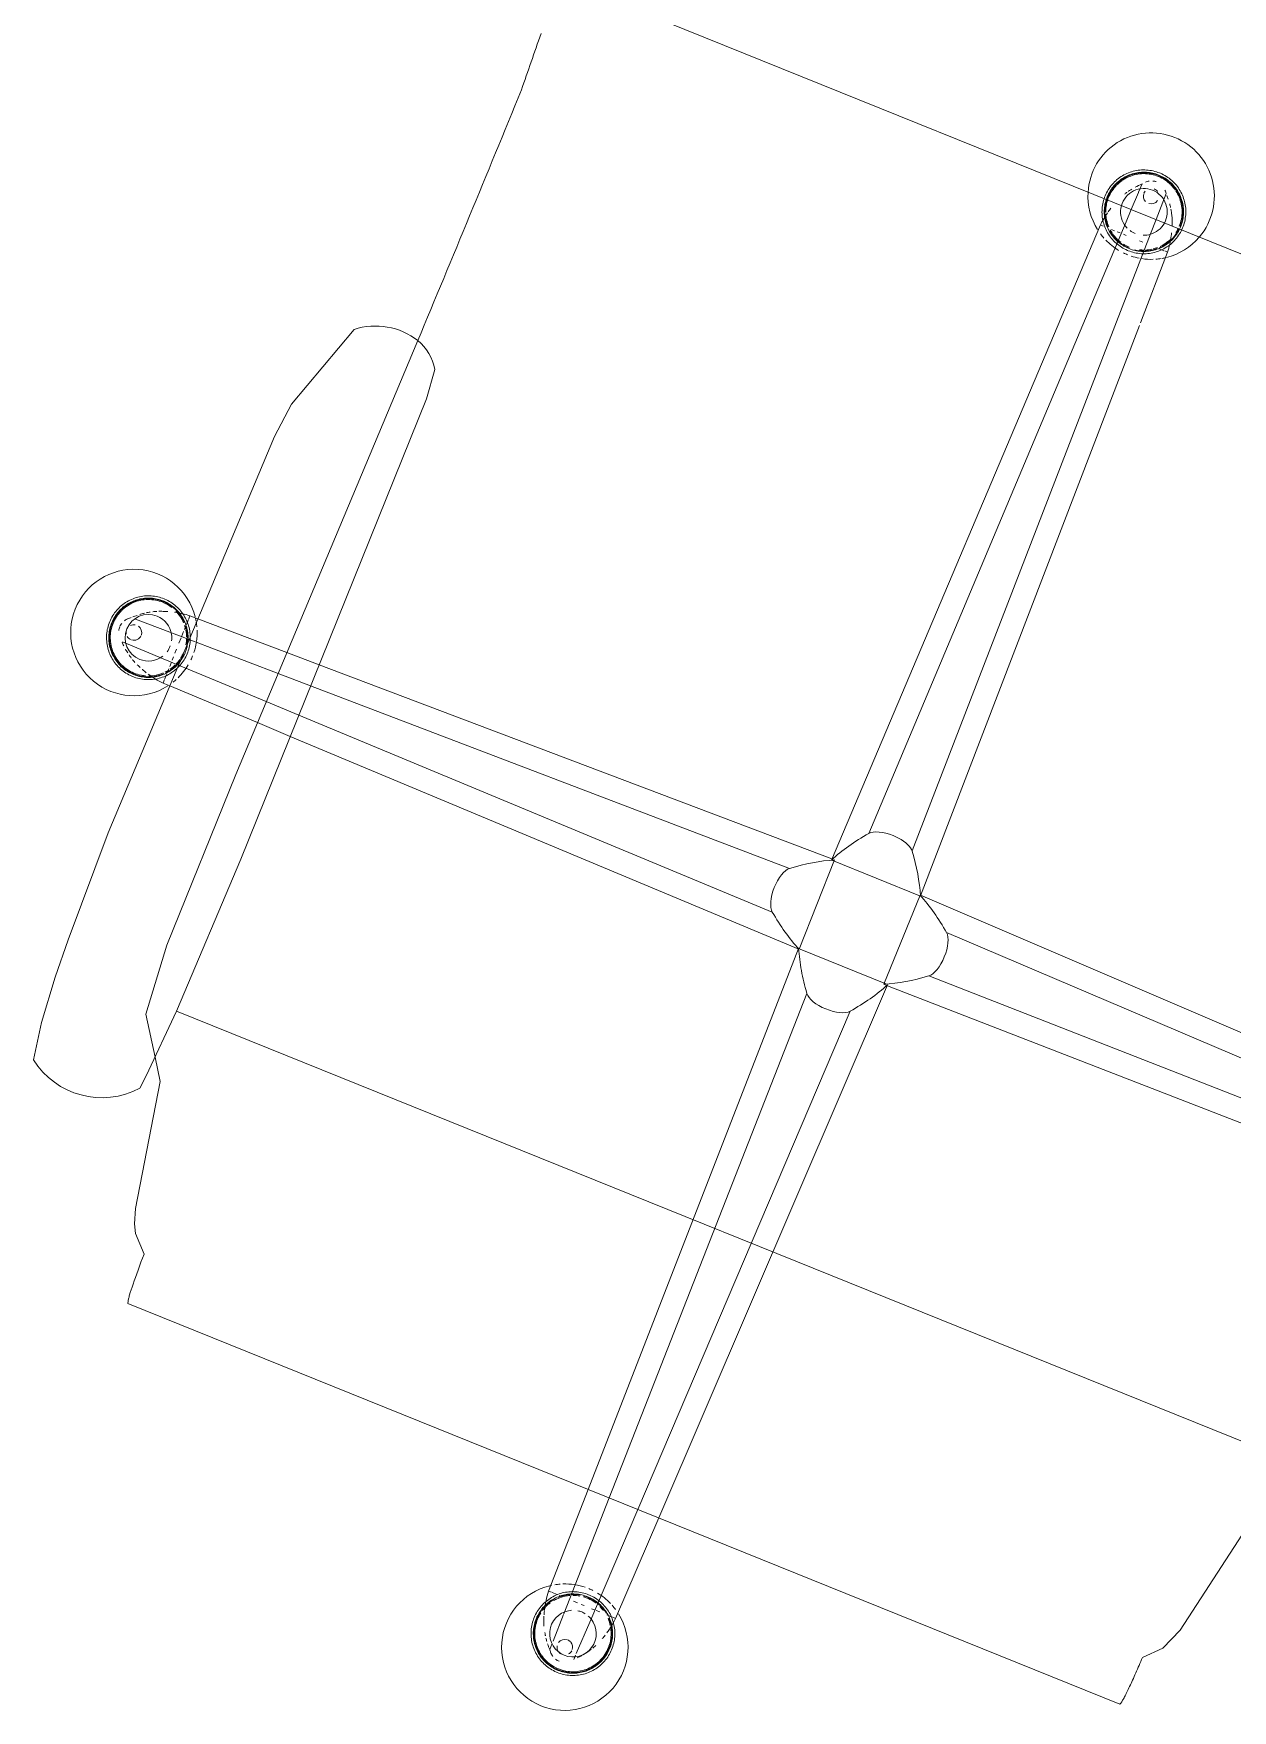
# Model space of a CAD drawing. Header units: inches. Extents: x -13 to 4331, y -638 to 2885.
# Drawn here: x 2821.9 to 2841.43, y 1459.22 to 1486.53 of the extents above; entities that cross this region are included whole.
import ezdxf

# ---------------------------------------------------------------- set-up
doc = ezdxf.new("R2010")
doc.units = ezdxf.units.IN
doc.header["$MEASUREMENT"] = 0
doc.layers.add('I-FURN', color=30, linetype='Continuous', lineweight=9)

# ---------------------------------------------------------------- blocks, each defined once
blk = doc.blocks.new('HermanMiller_Collection_Eames_SoftPad_SideChair - Arms Swivel Base-5124714-FIRST FLOOR POWER _ SIGNAL')
at = {"layer": 'I-FURN'}
for p, q in [((-0.206, 12.862), (-0.213, 12.145)), ((0.229, 12.209), (0.218, 12.806)), ((-0.213, 12.145), (-0.216, 11.876)), ((0.236, 11.87), (0.229, 12.209)), ((-6.45, 11.768), (-7.059, 11.661)), ((-5.68, 11.835), (-6.45, 11.768)), ((-5.034, 11.869), (-5.68, 11.835)), ((-3.174, 11.916), (-5.034, 11.869)), ((3.825, 11.821), (-3.174, 11.916)), ((-0.602, 10.333), (-0.582, 11.881)), ((-0.582, 11.881), (-0.581, 11.999)), ((-0.581, 11.999), (-0.53, 11.999)), ((-0.518, 12), (-0.427, 12)), ((-0.395, 12), (-0.329, 12)), ((-0.333, 11.954), (-0.311, 11.94)), ((-0.33, 11.908), (-0.306, 11.895)), ((-0.306, 11.895), (-0.282, 11.883)), ((-0.287, 12.001), (-0.214, 12.001)), ((-0.216, 11.876), (-0.231, 10.328)), ((-0.181, 12.001), (-0.117, 12.001)), ((-0.12, 11.865), (-0.094, 11.861)), ((-0.056, 12.002), (0.016, 12.002)), ((0.034, 11.851), (0.06, 11.853)), ((0.063, 11.816), (0.09, 11.819)), ((0.122, 12.003), (0.211, 12.003)), ((0.212, 11.882), (0.237, 11.89)), ((0.223, 11.847), (0.249, 11.856)), ((0.233, 12.003), (0.325, 12.003)), ((0.266, 10.321), (0.236, 11.87)), ((0.249, 11.856), (0.275, 11.866)), ((0.324, 11.888), (0.348, 11.901)), ((0.331, 11.933), (0.353, 11.946)), ((0.362, 12.004), (0.414, 12.004)), ((0.446, 12.004), (0.537, 12.004)), ((0.549, 12.005), (0.6, 12.005)), ((0.6, 12.005), (0.603, 11.865)), ((0.603, 11.865), (0.637, 10.316)), ((4.418, 11.759), (3.825, 11.821)), ((5.925, 11.269), (4.418, 11.759)), ((-5.685, 10.244), (-6.278, 9.841)), ((-4.516, 10.346), (-5.685, 10.244)), ((-1.516, 10.346), (-4.516, 10.346)), ((6.145, 10.239), (-1.516, 10.346)), ((-0.609, 9.753), (-0.602, 10.333)), ((-0.231, 10.328), (-0.237, 9.753)), ((0.277, 9.753), (0.266, 10.321)), ((0.637, 10.316), (0.649, 9.753)), ((12.475, -10.136), (12.475, 10.205)), ((-6.841, 9.881), (-6.614, 9.862)), ((-6.614, 9.862), (-5.45, 9.795)), ((-6.278, 9.841), (-6.614, 9.612)), ((-6.614, 9.612), (-8.681, 9.211)), ((-5.45, 9.795), (-2.766, 9.753)), ((-5.45, -9.726), (-5.45, 9.795)), ((-2.766, 9.753), (5.318, 9.753)), ((-0.721, 0.774), (-0.609, 9.753)), ((-0.237, 9.753), (-0.322, 1.399)), ((0.441, 1.403), (0.277, 9.753)), ((0.649, 9.753), (0.845, 0.826)), ((5.318, 9.753), (5.815, 9.806)), ((-9.058, 9.06), (-9.321, 8.804)), ((-8.918, 9.134), (-9.058, 9.06)), ((-8.681, 9.211), (-8.918, 9.134)), ((-10.163, 8.749), (-10.163, -8.68)), ((0.824, 0.824), (12.054, 0.631)), ((-12.042, 0.572), (-12.065, 0.587)), ((-11.941, 0.487), (-11.94, 0.577)), ((-11.94, 0.64), (-10.163, 0.662)), ((-11.94, 0.589), (-11.94, 0.64)), ((-10.163, 0.662), (-0.715, 0.78)), ((-0.721, 0.769), (0.846, 0.776)), ((-0.717, -0.753), (-0.71, 0.78)), ((0.824, 0.815), (0.824, -0.743)), ((12.054, 0.631), (12.054, 0.58)), ((12.203, 0.618), (12.181, 0.605)), ((12.337, 0.712), (12.31, 0.704)), ((-10.163, 0.292), (-12.192, 0.271)), ((-11.941, 0.389), (-11.941, 0.455)), ((-1.34, 0.381), (-10.163, 0.292)), ((12.258, 0.261), (1.453, 0.422)), ((12.054, 0.433), (12.054, 0.38)), ((12.054, 0.336), (12.054, 0.284)), ((-12.722, 0.266), (-12.817, 0.265)), ((-12.203, 0.271), (-12.668, 0.266)), ((-11.943, 0.133), (-11.942, 0.202)), ((-11.943, 0.013), (-11.943, 0.068)), ((-11.792, 0.09), (-11.796, 0.116)), ((-11.76, 0.122), (-11.765, 0.149)), ((11.874, 0.002), (11.877, -0.024)), ((12.054, 0.225), (12.054, 0.176)), ((12.475, 0.258), (12.258, 0.261)), ((12.779, 0.253), (12.475, 0.258)), ((12.928, 0.251), (12.783, 0.253)), ((-12.819, -0.157), (-12.747, -0.158)), ((-12.715, -0.159), (-12.159, -0.17)), ((-12.159, -0.17), (-10.163, -0.209)), ((-11.944, -0.174), (-11.944, -0.118)), ((-11.944, -0.259), (-11.944, -0.2)), ((-11.782, -0.19), (-11.774, -0.164)), ((-11.774, -0.164), (-11.768, -0.137)), ((-11.768, -0.137), (-11.762, -0.11)), ((-11.762, -0.11), (-11.758, -0.083)), ((-11.758, -0.083), (-11.755, -0.056)), ((-11.755, -0.056), (-11.752, -0.029)), ((-10.163, -0.209), (-1.344, -0.382)), ((1.453, -0.341), (12.225, -0.181)), ((11.914, -0.174), (11.923, -0.198)), ((12.054, -0.056), (12.054, -0.118)), ((12.225, -0.181), (12.475, -0.177)), ((12.475, -0.177), (12.928, -0.17)), ((-11.969, -0.487), (-11.949, -0.468)), ((-11.949, -0.468), (-11.93, -0.448)), ((-11.946, -0.54), (-11.945, -0.489)), ((-10.163, -0.58), (-11.946, -0.54)), ((-11.945, -0.478), (-11.945, -0.387)), ((12.054, -0.397), (12.054, -0.487)), ((12.054, -0.499), (12.054, -0.55)), ((12.105, -0.49), (12.127, -0.506)), ((12.107, -0.445), (12.127, -0.461)), ((-0.717, -0.787), (-10.163, -0.58)), ((0.834, -0.731), (-0.733, -0.725)), ((-0.732, -0.778), (-0.733, -0.725)), ((-0.612, -9.685), (-0.732, -0.793)), ((0.834, -0.737), (0.646, -9.685)), ((10.776, -0.572), (0.827, -0.743)), ((12.054, -0.55), (10.819, -0.571)), ((12.383, -0.578), (12.408, -0.583)), ((12.408, -0.583), (12.434, -0.587)), ((12.434, -0.587), (12.46, -0.59)), ((12.46, -0.59), (12.485, -0.592)), ((-0.333, -1.355), (-0.241, -9.685)), ((0.275, -9.685), (0.43, -1.358)), ((-9.321, -8.736), (-9.058, -8.991)), ((-9.058, -8.991), (-8.681, -9.143)), ((-8.681, -9.143), (-6.614, -9.544))]:
    blk.add_line(p, q, dxfattribs=at)
at = {"layer": 'I-FURN', "flags": 128}
for points in [[(0.698, 12.497), (0.698, 12.525), (0.696, 12.552), (0.694, 12.579), (0.69, 12.606), (0.685, 12.633), (0.679, 12.66), (0.672, 12.686), (0.664, 12.712), (0.655, 12.738), (0.645, 12.763), (0.633, 12.788), (0.621, 12.813), (0.608, 12.837), (0.594, 12.86), (0.579, 12.883), (0.563, 12.905), (0.547, 12.927), (0.529, 12.948), (0.511, 12.968), (0.491, 12.987), (0.471, 13.006), (0.451, 13.024), (0.429, 13.041), (0.407, 13.057), (0.385, 13.072), (0.361, 13.086), (0.337, 13.099), (0.313, 13.112), (0.288, 13.123), (0.263, 13.134), (0.237, 13.143), (0.211, 13.151), (0.185, 13.159), (0.158, 13.165), (0.132, 13.17), (0.105, 13.174), (0.078, 13.177), (0.05, 13.179), (0.023, 13.18), (-0.004, 13.18), (-0.032, 13.178), (-0.059, 13.176), (-0.086, 13.172), (-0.113, 13.168), (-0.14, 13.162), (-0.166, 13.155), (-0.192, 13.148), (-0.218, 13.139), (-0.243, 13.129), (-0.269, 13.118), (-0.293, 13.106), (-0.317, 13.093), (-0.341, 13.08), (-0.364, 13.065), (-0.386, 13.049), (-0.408, 13.033), (-0.429, 13.015), (-0.449, 12.997), (-0.469, 12.978), (-0.488, 12.958), (-0.506, 12.938), (-0.523, 12.917), (-0.539, 12.895), (-0.555, 12.872), (-0.569, 12.849), (-0.583, 12.826), (-0.596, 12.801), (-0.607, 12.777), (-0.618, 12.752), (-0.628, 12.726), (-0.636, 12.7), (-0.644, 12.674), (-0.65, 12.647), (-0.656, 12.621), (-0.66, 12.594), (-0.664, 12.567), (-0.666, 12.539), (-0.667, 12.512), (-0.667, 12.497)], [(0.662, 12.497), (0.661, 12.523), (0.66, 12.549), (0.657, 12.575), (0.653, 12.6), (0.649, 12.626), (0.643, 12.651), (0.637, 12.676), (0.629, 12.701), (0.62, 12.725), (0.611, 12.749), (0.6, 12.772), (0.589, 12.796), (0.576, 12.818), (0.563, 12.84), (0.549, 12.862), (0.534, 12.883), (0.518, 12.904), (0.501, 12.923), (0.484, 12.942), (0.466, 12.961), (0.447, 12.978), (0.427, 12.995), (0.407, 13.011), (0.386, 13.027), (0.365, 13.041), (0.343, 13.054), (0.32, 13.067), (0.297, 13.079), (0.274, 13.09), (0.25, 13.099), (0.225, 13.108), (0.201, 13.116), (0.176, 13.123), (0.151, 13.129), (0.125, 13.134), (0.1, 13.138), (0.074, 13.141), (0.048, 13.143), (0.023, 13.143), (-0.003, 13.143), (-0.029, 13.142), (-0.055, 13.14), (-0.08, 13.136), (-0.106, 13.132), (-0.131, 13.126), (-0.156, 13.12), (-0.181, 13.113), (-0.205, 13.104), (-0.23, 13.095), (-0.253, 13.085), (-0.277, 13.074), (-0.299, 13.061), (-0.322, 13.048), (-0.343, 13.034), (-0.365, 13.02), (-0.385, 13.004), (-0.405, 12.988), (-0.424, 12.97), (-0.443, 12.952), (-0.461, 12.934), (-0.478, 12.914), (-0.494, 12.894), (-0.51, 12.874), (-0.524, 12.852), (-0.538, 12.83), (-0.551, 12.808), (-0.563, 12.785), (-0.574, 12.762), (-0.584, 12.738), (-0.593, 12.714), (-0.601, 12.689), (-0.608, 12.664), (-0.615, 12.639), (-0.62, 12.614), (-0.624, 12.588), (-0.627, 12.563), (-0.629, 12.537), (-0.63, 12.511), (-0.63, 12.497)], [(-0.667, 12.497), (-0.667, 12.47), (-0.665, 12.443), (-0.662, 12.416), (-0.658, 12.388), (-0.654, 12.362), (-0.648, 12.335), (-0.641, 12.309), (-0.633, 12.282), (-0.623, 12.257), (-0.613, 12.231), (-0.602, 12.206), (-0.59, 12.182), (-0.577, 12.158), (-0.563, 12.135), (-0.548, 12.112), (-0.532, 12.089)], [(-0.63, 12.497), (-0.63, 12.471), (-0.628, 12.446), (-0.626, 12.42), (-0.622, 12.394), (-0.618, 12.369), (-0.612, 12.344), (-0.605, 12.319), (-0.598, 12.294), (-0.589, 12.27), (-0.579, 12.246), (-0.569, 12.222), (-0.557, 12.199), (-0.545, 12.176), (-0.532, 12.154), (-0.518, 12.132), (-0.503, 12.111), (-0.487, 12.091), (-0.47, 12.071), (-0.453, 12.052), (-0.435, 12.034), (-0.416, 12.016), (-0.396, 11.999)], [(0.416, 11.991), (0.436, 12.007), (0.456, 12.024), (0.474, 12.042), (0.492, 12.061), (0.509, 12.08), (0.525, 12.1), (0.541, 12.121), (0.555, 12.142), (0.569, 12.164), (0.582, 12.187), (0.594, 12.21), (0.605, 12.233), (0.615, 12.257), (0.624, 12.281), (0.633, 12.305), (0.64, 12.33), (0.646, 12.355), (0.651, 12.381), (0.655, 12.406), (0.658, 12.432), (0.66, 12.458), (0.662, 12.483), (0.662, 12.497)], [(0.554, 12.078), (0.571, 12.1), (0.586, 12.122), (0.601, 12.145), (0.614, 12.169), (0.627, 12.193), (0.639, 12.218), (0.649, 12.243), (0.659, 12.269), (0.668, 12.294), (0.675, 12.321), (0.682, 12.347), (0.687, 12.374), (0.692, 12.401), (0.695, 12.428), (0.697, 12.455), (0.698, 12.483), (0.698, 12.497)], [(-0.532, 12.089), (-0.515, 12.068), (-0.498, 12.047), (-0.479, 12.027), (-0.46, 12.007), (-0.44, 11.989), (-0.419, 11.971), (-0.398, 11.954), (-0.376, 11.938), (-0.353, 11.923), (-0.33, 11.908)], [(0.348, 11.901), (0.372, 11.915), (0.395, 11.93), (0.417, 11.945), (0.439, 11.962), (0.46, 11.979), (0.481, 11.997), (0.5, 12.016), (0.519, 12.036), (0.537, 12.057), (0.554, 12.078)], [(-0.396, 11.999), (-0.376, 11.983), (-0.355, 11.968), (-0.333, 11.954)], [(-0.311, 11.94), (-0.289, 11.927), (-0.266, 11.916), (-0.242, 11.905), (-0.218, 11.895), (-0.194, 11.886), (-0.17, 11.878)], [(-0.282, 11.883), (-0.257, 11.871), (-0.232, 11.861), (-0.206, 11.851), (-0.18, 11.843), (-0.154, 11.836), (-0.127, 11.83), (-0.1, 11.824), (-0.073, 11.82), (-0.046, 11.817), (-0.019, 11.815), (0.008, 11.814), (0.036, 11.815), (0.063, 11.816)], [(-0.17, 11.878), (-0.145, 11.871), (-0.12, 11.865)], [(-0.094, 11.861), (-0.069, 11.857), (-0.043, 11.854), (-0.017, 11.852), (0.009, 11.851), (0.034, 11.851)], [(0.06, 11.853), (0.086, 11.855), (0.112, 11.858), (0.137, 11.863), (0.162, 11.868)], [(0.09, 11.819), (0.117, 11.822), (0.144, 11.827), (0.171, 11.832), (0.197, 11.839), (0.223, 11.847)], [(0.162, 11.868), (0.187, 11.874), (0.212, 11.882)], [(0.237, 11.89), (0.261, 11.9), (0.284, 11.91), (0.308, 11.921), (0.331, 11.933)], [(0.275, 11.866), (0.3, 11.876), (0.324, 11.888)], [(0.353, 11.946), (0.375, 11.96), (0.396, 11.975), (0.416, 11.991)], [(-12.065, 0.587), (-12.088, 0.602), (-12.112, 0.615), (-12.136, 0.627), (-12.161, 0.639), (-12.186, 0.649), (-12.212, 0.659), (-12.238, 0.667), (-12.264, 0.674), (-12.291, 0.681), (-12.318, 0.686), (-12.345, 0.69), (-12.372, 0.693), (-12.399, 0.695), (-12.426, 0.696), (-12.454, 0.695), (-12.481, 0.694), (-12.508, 0.692), (-12.535, 0.688), (-12.562, 0.684), (-12.589, 0.678), (-12.615, 0.671), (-12.642, 0.663), (-12.667, 0.654), (-12.693, 0.645), (-12.718, 0.634), (-12.743, 0.622), (-12.767, 0.609), (-12.79, 0.595), (-12.813, 0.581), (-12.836, 0.565), (-12.857, 0.548), (-12.878, 0.531), (-12.899, 0.513), (-12.918, 0.494), (-12.937, 0.474), (-12.955, 0.454), (-12.973, 0.432), (-12.989, 0.411), (-13.004, 0.388), (-13.019, 0.365), (-13.033, 0.341), (-13.045, 0.317), (-13.057, 0.292), (-13.068, 0.267), (-13.077, 0.242), (-13.086, 0.216), (-13.093, 0.189), (-13.1, 0.163), (-13.105, 0.136), (-13.11, 0.109), (-13.113, 0.082), (-13.115, 0.055), (-13.116, 0.028), (-13.117, 0.013)], [(-11.966, 0.458), (-11.984, 0.476), (-12.003, 0.494), (-12.022, 0.511), (-12.042, 0.527), (-12.063, 0.542), (-12.085, 0.557), (-12.107, 0.57), (-12.129, 0.583), (-12.152, 0.594), (-12.176, 0.605), (-12.2, 0.615), (-12.224, 0.624), (-12.249, 0.632), (-12.273, 0.639), (-12.299, 0.645), (-12.324, 0.65), (-12.35, 0.653), (-12.375, 0.656), (-12.401, 0.658), (-12.427, 0.659), (-12.453, 0.659), (-12.478, 0.657), (-12.504, 0.655), (-12.53, 0.652), (-12.555, 0.647), (-12.581, 0.642), (-12.606, 0.636), (-12.63, 0.628), (-12.655, 0.62), (-12.679, 0.611), (-12.703, 0.6), (-12.726, 0.589), (-12.749, 0.577), (-12.771, 0.564), (-12.793, 0.55), (-12.814, 0.535), (-12.835, 0.52), (-12.855, 0.503), (-12.874, 0.486), (-12.892, 0.468), (-12.91, 0.449), (-12.927, 0.43), (-12.944, 0.41), (-12.959, 0.389), (-12.974, 0.368), (-12.987, 0.346), (-13, 0.324), (-13.012, 0.301), (-13.023, 0.277), (-13.033, 0.253), (-13.043, 0.229), (-13.051, 0.205), (-13.058, 0.18), (-13.064, 0.155), (-13.069, 0.13), (-13.073, 0.104), (-13.077, 0.078), (-13.079, 0.053), (-13.08, 0.027), (-13.08, 0.013)], [(-11.958, 0.503), (-11.978, 0.521), (-11.999, 0.539), (-12.02, 0.556), (-12.042, 0.572)], [(12.095, 0.589), (12.074, 0.572), (12.053, 0.553), (12.034, 0.534), (12.015, 0.515), (11.997, 0.494), (11.979, 0.473), (11.963, 0.451), (11.948, 0.429), (11.933, 0.405), (11.92, 0.382), (11.907, 0.358), (11.895, 0.333), (11.885, 0.308), (11.875, 0.282), (11.866, 0.256), (11.859, 0.23), (11.852, 0.204), (11.847, 0.177), (11.842, 0.15), (11.839, 0.123), (11.837, 0.095), (11.836, 0.068), (11.835, 0.053)], [(12.181, 0.605), (12.159, 0.591), (12.138, 0.576), (12.117, 0.56), (12.097, 0.544), (12.078, 0.527)], [(12.31, 0.704), (12.285, 0.695), (12.259, 0.685), (12.234, 0.674), (12.209, 0.662), (12.185, 0.65), (12.162, 0.636), (12.139, 0.621), (12.116, 0.606), (12.095, 0.589)], [(12.474, 0.698), (12.448, 0.696), (12.422, 0.692), (12.397, 0.688), (12.371, 0.683), (12.346, 0.676), (12.322, 0.669), (12.297, 0.661), (12.273, 0.651), (12.249, 0.641), (12.226, 0.63), (12.203, 0.618)], [(12.471, 0.735), (12.444, 0.732), (12.417, 0.729), (12.39, 0.724), (12.363, 0.718), (12.337, 0.712)], [(13.201, 0.053), (13.2, 0.081), (13.199, 0.108), (13.196, 0.135), (13.192, 0.162), (13.187, 0.189), (13.181, 0.216), (13.174, 0.242), (13.166, 0.268), (13.157, 0.294), (13.147, 0.319), (13.136, 0.344), (13.124, 0.369), (13.111, 0.393), (13.097, 0.416), (13.082, 0.439), (13.066, 0.461), (13.049, 0.483), (13.032, 0.504), (13.013, 0.524), (12.994, 0.543), (12.974, 0.562), (12.953, 0.58), (12.932, 0.597), (12.91, 0.613), (12.887, 0.628), (12.864, 0.642), (12.84, 0.656), (12.816, 0.668), (12.791, 0.679), (12.766, 0.69), (12.74, 0.699), (12.714, 0.708), (12.688, 0.715), (12.661, 0.721), (12.634, 0.726), (12.607, 0.73), (12.58, 0.733), (12.553, 0.735), (12.526, 0.736), (12.498, 0.736), (12.471, 0.735)], [(13.164, 0.053), (13.164, 0.079), (13.162, 0.105), (13.16, 0.131), (13.156, 0.156), (13.151, 0.182), (13.146, 0.207), (13.139, 0.232), (13.132, 0.257), (13.123, 0.281), (13.113, 0.305), (13.103, 0.329), (13.091, 0.352), (13.079, 0.374), (13.066, 0.397), (13.051, 0.418), (13.036, 0.439), (13.021, 0.46), (13.004, 0.479), (12.987, 0.499), (12.968, 0.517), (12.949, 0.535), (12.93, 0.551), (12.91, 0.567), (12.889, 0.583), (12.867, 0.597), (12.845, 0.611), (12.823, 0.623), (12.8, 0.635), (12.776, 0.646), (12.752, 0.656), (12.728, 0.665), (12.703, 0.672), (12.679, 0.679), (12.653, 0.685), (12.628, 0.69), (12.602, 0.694), (12.577, 0.697), (12.551, 0.699), (12.525, 0.699), (12.499, 0.699), (12.474, 0.698)], [(-11.886, 0.356), (-11.901, 0.378), (-11.916, 0.399), (-11.931, 0.419), (-11.948, 0.439), (-11.966, 0.458)], [(-11.87, 0.398), (-11.886, 0.421), (-11.903, 0.442), (-11.92, 0.463), (-11.939, 0.483), (-11.958, 0.503)], [(-11.806, 0.166), (-11.813, 0.191), (-11.821, 0.216), (-11.829, 0.24), (-11.839, 0.264), (-11.849, 0.288), (-11.861, 0.311), (-11.873, 0.334), (-11.886, 0.356)], [(-11.765, 0.149), (-11.771, 0.175), (-11.778, 0.202), (-11.786, 0.228), (-11.795, 0.253), (-11.805, 0.279), (-11.816, 0.304), (-11.828, 0.328), (-11.841, 0.352), (-11.855, 0.376), (-11.87, 0.398)], [(12.008, 0.45), (11.993, 0.43), (11.978, 0.408), (11.965, 0.387), (11.952, 0.364), (11.94, 0.341), (11.929, 0.318), (11.919, 0.294), (11.909, 0.27), (11.901, 0.245), (11.894, 0.221), (11.888, 0.195), (11.883, 0.17)], [(12.078, 0.527), (12.06, 0.509), (12.042, 0.49), (12.025, 0.47), (12.008, 0.45)], [(-13.117, 0.013), (-13.116, -0.014), (-13.114, -0.042), (-13.112, -0.069), (-13.108, -0.096), (-13.103, -0.123), (-13.097, -0.149), (-13.09, -0.176), (-13.082, -0.202), (-13.073, -0.228), (-13.063, -0.253), (-13.052, -0.278), (-13.039, -0.302), (-13.026, -0.326), (-13.012, -0.35), (-12.997, -0.373), (-12.982, -0.395), (-12.965, -0.416), (-12.947, -0.437), (-12.929, -0.458), (-12.91, -0.477), (-12.89, -0.496), (-12.869, -0.513), (-12.847, -0.53), (-12.825, -0.546), (-12.803, -0.562), (-12.779, -0.576), (-12.756, -0.589), (-12.731, -0.602), (-12.706, -0.613), (-12.681, -0.624), (-12.656, -0.633), (-12.63, -0.641), (-12.603, -0.649), (-12.577, -0.655), (-12.55, -0.66), (-12.523, -0.664), (-12.496, -0.667), (-12.468, -0.669), (-12.441, -0.67), (-12.414, -0.67), (-12.387, -0.668), (-12.359, -0.666), (-12.332, -0.662), (-12.305, -0.658), (-12.279, -0.652), (-12.252, -0.645), (-12.226, -0.638), (-12.2, -0.629), (-12.175, -0.619), (-12.15, -0.608), (-12.125, -0.596), (-12.101, -0.583), (-12.077, -0.57), (-12.054, -0.555), (-12.032, -0.539), (-12.01, -0.523), (-11.989, -0.505), (-11.969, -0.487)], [(-13.08, 0.013), (-13.079, -0.013), (-13.078, -0.039), (-13.075, -0.064), (-13.072, -0.09), (-13.067, -0.115), (-13.061, -0.141), (-13.055, -0.166), (-13.047, -0.19), (-13.038, -0.215), (-13.029, -0.239), (-13.018, -0.262), (-13.007, -0.285), (-12.995, -0.308), (-12.981, -0.33), (-12.967, -0.352), (-12.952, -0.373), (-12.936, -0.393), (-12.92, -0.413), (-12.902, -0.432), (-12.884, -0.451), (-12.865, -0.468), (-12.845, -0.485), (-12.825, -0.501), (-12.804, -0.516), (-12.783, -0.531), (-12.761, -0.544), (-12.738, -0.557), (-12.715, -0.569), (-12.692, -0.579), (-12.668, -0.589), (-12.644, -0.598), (-12.619, -0.606), (-12.594, -0.613), (-12.569, -0.619), (-12.544, -0.624), (-12.518, -0.628), (-12.492, -0.631), (-12.467, -0.632), (-12.441, -0.633), (-12.415, -0.633), (-12.389, -0.632), (-12.363, -0.629), (-12.338, -0.626), (-12.312, -0.622), (-12.287, -0.616), (-12.262, -0.61), (-12.237, -0.603), (-12.213, -0.594), (-12.189, -0.585), (-12.165, -0.575), (-12.142, -0.563), (-12.119, -0.551), (-12.097, -0.538), (-12.075, -0.524), (-12.054, -0.509), (-12.033, -0.494), (-12.013, -0.477), (-11.994, -0.46), (-11.975, -0.442), (-11.957, -0.424), (-11.94, -0.404), (-11.924, -0.384), (-11.909, -0.363)], [(-11.81, -0.154), (-11.804, -0.129), (-11.798, -0.104), (-11.794, -0.078), (-11.791, -0.053), (-11.789, -0.027), (-11.788, -0.001), (-11.788, 0.013)], [(-11.796, 0.116), (-11.801, 0.141), (-11.806, 0.166)], [(-11.788, 0.013), (-11.788, 0.039), (-11.79, 0.065), (-11.792, 0.09)], [(-11.751, 0.013), (-11.752, 0.04), (-11.753, 0.067), (-11.756, 0.095), (-11.76, 0.122)], [(-11.752, -0.029), (-11.751, -0.002), (-11.751, 0.013)], [(11.835, 0.053), (11.836, 0.026), (11.838, -0.001), (11.84, -0.028), (11.844, -0.055), (11.849, -0.082), (11.855, -0.109), (11.862, -0.135), (11.87, -0.161), (11.879, -0.187), (11.889, -0.212), (11.9, -0.237), (11.913, -0.262), (11.926, -0.286), (11.94, -0.309), (11.955, -0.332), (11.971, -0.354), (11.987, -0.376), (12.005, -0.397), (12.023, -0.417), (12.043, -0.436), (12.062, -0.455), (12.083, -0.473), (12.105, -0.49)], [(11.875, 0.119), (11.873, 0.093), (11.872, 0.067), (11.872, 0.053)], [(11.872, 0.053), (11.873, 0.028), (11.874, 0.002)], [(11.883, 0.17), (11.879, 0.145), (11.875, 0.119)], [(12.484, -0.628), (12.511, -0.629), (12.538, -0.629), (12.565, -0.628), (12.593, -0.625), (12.62, -0.622), (12.647, -0.617), (12.673, -0.611), (12.7, -0.605), (12.726, -0.597), (12.752, -0.588), (12.777, -0.578), (12.802, -0.567), (12.827, -0.556), (12.851, -0.543), (12.875, -0.529), (12.898, -0.514), (12.92, -0.499), (12.942, -0.482), (12.963, -0.465), (12.983, -0.447), (13.003, -0.428), (13.022, -0.408), (13.04, -0.387), (13.057, -0.366), (13.073, -0.344), (13.089, -0.322), (13.103, -0.299), (13.117, -0.275), (13.13, -0.251), (13.141, -0.226), (13.152, -0.201), (13.162, -0.175), (13.17, -0.149), (13.178, -0.123), (13.184, -0.097), (13.19, -0.07), (13.194, -0.043), (13.198, -0.016), (13.2, 0.011), (13.201, 0.039), (13.201, 0.053)], [(12.485, -0.592), (12.511, -0.593), (12.537, -0.592), (12.563, -0.591), (12.589, -0.589), (12.614, -0.585), (12.64, -0.581), (12.665, -0.576), (12.69, -0.569), (12.715, -0.562), (12.739, -0.554), (12.763, -0.544), (12.787, -0.534), (12.81, -0.523), (12.833, -0.511), (12.855, -0.498), (12.877, -0.484), (12.898, -0.469), (12.919, -0.453), (12.939, -0.437), (12.958, -0.42), (12.977, -0.402), (12.995, -0.383), (13.012, -0.364), (13.028, -0.343), (13.043, -0.323), (13.058, -0.301), (13.072, -0.28), (13.085, -0.257), (13.097, -0.234), (13.108, -0.211), (13.118, -0.187), (13.127, -0.163), (13.135, -0.138), (13.142, -0.114), (13.149, -0.089), (13.154, -0.063), (13.158, -0.038), (13.161, -0.012), (13.163, 0.014), (13.164, 0.04), (13.164, 0.053)], [(-11.93, -0.448), (-11.912, -0.428), (-11.895, -0.407), (-11.879, -0.385), (-11.863, -0.362), (-11.849, -0.339), (-11.835, -0.315), (-11.822, -0.291), (-11.811, -0.267), (-11.8, -0.241), (-11.79, -0.216), (-11.782, -0.19)], [(-11.88, -0.32), (-11.867, -0.298), (-11.855, -0.275), (-11.844, -0.251)], [(-11.844, -0.251), (-11.834, -0.228), (-11.825, -0.204), (-11.817, -0.179), (-11.81, -0.154)], [(11.877, -0.024), (11.88, -0.049), (11.885, -0.075), (11.891, -0.1), (11.897, -0.125), (11.905, -0.15), (11.914, -0.174)], [(11.923, -0.198), (11.934, -0.222), (11.945, -0.245), (11.958, -0.268), (11.971, -0.29), (11.985, -0.311), (12, -0.332), (12.016, -0.353), (12.032, -0.373)], [(-11.909, -0.363), (-11.894, -0.342), (-11.88, -0.32)], [(12.032, -0.373), (12.05, -0.392), (12.068, -0.41)], [(12.068, -0.41), (12.087, -0.428), (12.107, -0.445)], [(12.127, -0.461), (12.148, -0.476), (12.169, -0.49), (12.191, -0.504), (12.214, -0.516), (12.237, -0.528), (12.26, -0.539), (12.284, -0.549), (12.308, -0.558), (12.333, -0.565), (12.358, -0.572), (12.383, -0.578)], [(12.127, -0.506), (12.149, -0.521), (12.173, -0.535), (12.196, -0.549), (12.221, -0.561)], [(12.221, -0.561), (12.246, -0.573), (12.271, -0.583), (12.296, -0.592), (12.322, -0.601), (12.349, -0.608), (12.375, -0.614), (12.402, -0.619), (12.429, -0.624), (12.456, -0.627), (12.484, -0.628)]]:
    blk.add_lwpolyline(points, dxfattribs=at)
at = {"layer": 'I-FURN'}
for centre, radius, start, end in [((0.006, 12.748), 1.03, 90.2703, 234.2703), ((0.006, 12.748), 1.03, 306.2703, 90.2703), ((0.016, 12.497), 0.637, 0, 180), ((0.016, 12.497), 0.622, 79.0457, 100.9543), ((0.016, 12.497), 0.622, 146.3754, 157.2812), ((0.016, 12.497), 0.622, 135, 145.8992), ((0.016, 12.497), 0.622, 124.0419, 134.9647), ((0.016, 12.497), 0.38, 360, 180), ((0.016, 12.497), 0.622, 112.8129, 123.5707), ((0.016, 12.497), 0.622, 101.424, 112.2945), ((0.006, 12.748), 0.127, 100.4604, 124.9324), ((0.006, 12.748), 0.127, 100.4604, 124.9324), ((0.006, 12.748), 0.127, 12.496, 47.9349), ((0.006, 12.748), 0.127, 12.496, 47.9349), ((0.016, 12.497), 0.622, 67.7055, 78.576), ((0.016, 12.497), 0.622, 56.4293, 67.1871), ((0.016, 12.497), 0.622, 45.0353, 55.9581), ((0.016, 12.497), 0.622, 34.1008, 45), ((0.016, 12.497), 0.622, 22.7188, 33.6246), ((0.016, 12.497), 0.622, 157.7739, 179.5239), ((0.006, 12.748), 0.127, 141.7395, 175.8178), ((0.006, 12.748), 0.127, 141.7395, 175.8178), ((0.006, 12.748), 0.127, 184.7711, 270.2703), ((0.006, 12.748), 0.127, 184.7711, 270.2703), ((0.006, 12.748), 0.127, 275.027, 346.4499), ((0.006, 12.748), 0.127, 275.027, 346.4499), ((0.016, 12.497), 0.622, 11.3511, 22.2261), ((0.016, 12.497), 0.622, 0, 10.841), ((0.016, 12.497), 0.637, 180, 220.599), ((0.016, 12.497), 0.622, 180, 190.841), ((0.016, 12.497), 0.622, 191.3511, 197.5615), ((0.016, 12.497), 0.38, 180, 240), ((0.016, 12.497), 0.38, 300, 360), ((0.016, 12.497), 0.637, 315, 360), ((0.016, 12.497), 0.622, 344.4912, 359.5239), ((0.016, 12.497), 0.622, 202.7188, 213.6246), ((0.016, 12.497), 0.622, 214.1008, 224.7341), ((0.016, 12.497), 0.637, 220.599, 225), ((0.016, 12.497), 0.637, 228.8957, 257.6743), ((0.016, 12.497), 0.622, 227.8598, 234.4507), ((0.016, 12.497), 0.38, 255.0336, 271.3095), ((0.016, 12.497), 0.38, 284.5181, 300), ((0.016, 12.497), 0.622, 304.1745, 310.8355), ((0.016, 12.497), 0.622, 315, 325.8992), ((0.016, 12.497), 0.622, 326.3754, 336.1692), ((0.006, 12.748), 1.03, 240.2776, 243.957), ((0.006, 12.748), 1.03, 246.2947, 261.3352), ((0.016, 12.497), 0.622, 236.4293, 246.436), ((0.016, 12.497), 0.622, 247.7055, 257.206), ((0.016, 12.497), 0.637, 257.9206, 266.7753), ((0.016, 12.497), 0.622, 259.0457, 270), ((0.006, 12.748), 1.03, 273.6941, 283.2377), ((0.016, 12.497), 0.637, 276.6316, 290.5588), ((0.016, 12.497), 0.622, 281.424, 290.9939), ((0.006, 12.748), 1.03, 283.7665, 294.2459), ((0.016, 12.497), 0.637, 291.8464, 309.8454), ((0.016, 12.497), 0.622, 292.8129, 303.5707), ((0.006, 12.748), 1.03, 297.0688, 301.4847), ((0.006, 12.748), 1.03, 302.4319, 305.3549), ((-5.994, 10.888), 1.316, 144.065, 229.935), ((0.006, 12.748), 1.03, 266.3094, 270.2703), ((5.073, 10.548), 1.116, 343.9109, 40.257), ((5.398, 10.465), 0.781, 302.3218, 343.1534), ((-12.689, 0.053), 1.03, 35.729, 179.729), ((12.8, 0.04), 1.03, 108.6426, 144), ((12.8, 0.04), 1.03, 0, 108.6426), ((-12.434, 0.013), 0.637, 51.0241, 180), ((-12.434, 0.013), 0.622, 112.8129, 123.5707), ((-12.434, 0.013), 0.622, 101.424, 112.2945), ((-12.434, 0.013), 0.622, 90, 100.9543), ((-12.434, 0.013), 0.622, 79.0457, 90), ((-12.434, 0.013), 0.622, 67.7055, 74.8651), ((-12.434, 0.013), 0.622, 58.3588, 67.1871), ((-12.689, 0.053), 1.03, 33.7069, 35.729), ((-12.689, 0.053), 1.03, 26.0423, 30.9434), ((12.8, 0.04), 1.03, 148.7856, 153.6867), ((12.518, 0.053), 0.637, 94.3578, 135), ((12.518, 0.053), 0.622, 124.0419, 134.9647), ((12.518, 0.053), 0.622, 115.4816, 123.5707), ((12.518, 0.053), 0.622, 101.424, 112.2945), ((12.518, 0.053), 0.622, 94.465, 100.9543), ((12.518, 0.053), 0.637, 0, 94.3578), ((12.518, 0.053), 0.622, 90, 94.465), ((12.518, 0.053), 0.622, 79.0457, 90), ((12.518, 0.053), 0.622, 67.7055, 78.576), ((12.518, 0.053), 0.622, 56.4293, 67.1871), ((12.518, 0.053), 0.622, 45.0353, 55.9581), ((-12.434, 0.013), 0.622, 146.3754, 157.2812), ((-12.434, 0.013), 0.622, 135, 145.8992), ((-12.434, 0.013), 0.622, 124.0419, 134.9647), ((-12.434, 0.013), 0.38, 33.0086, 180), ((-12.434, 0.013), 0.622, 45.7426, 52.2883), ((-12.434, 0.013), 0.622, 34.1008, 45), ((-12.434, 0.013), 0.637, 26.0735, 44.1858), ((-12.434, 0.013), 0.622, 26.6987, 33.6246), ((-12.434, 0.013), 0.637, 10.9587, 24.7422), ((-12.689, 0.053), 1.03, 13.2253, 23.7047), ((-12.689, 0.053), 1.03, 3.1528, 12.6965), ((12.8, 0.04), 1.03, 156.0244, 171.0649), ((12.518, 0.053), 0.637, 140.8774, 169.056), ((12.518, 0.053), 0.622, 158.3298, 164.4912), ((12.518, 0.053), 0.622, 146.9418, 157.2812), ((12.518, 0.053), 0.622, 139.8976, 145.8992), ((12.518, 0.053), 0.38, 96.8866, 145.6665), ((12.518, 0.053), 0.38, 0, 96.8866), ((12.518, 0.053), 0.622, 34.1008, 45), ((12.518, 0.053), 0.622, 22.7188, 33.6246), ((12.518, 0.053), 0.622, 11.3511, 22.2261), ((-12.689, 0.053), 1.03, 179.729, 323.729), ((-12.434, 0.013), 0.637, 180, 315), ((-12.434, 0.013), 0.622, 165.5036, 179.5239), ((-12.434, 0.013), 0.622, 180, 190.841), ((-12.434, 0.013), 0.622, 157.7739, 164.4912), ((-12.689, 0.053), 0.127, 152.6497, 178.174), ((-12.689, 0.053), 0.127, 152.6497, 178.174), ((-12.434, 0.013), 0.38, 180, 330.7407), ((-12.689, 0.053), 0.127, 101.9548, 136.3518), ((-12.689, 0.053), 0.127, 101.9548, 136.3518), ((-12.689, 0.053), 0.127, 4.4858, 75.9087), ((-12.689, 0.053), 0.127, 4.4858, 75.9087), ((-12.689, 0.053), 0.127, 334.2332, 359.729), ((-12.689, 0.053), 0.127, 334.2332, 359.729), ((-12.434, 0.013), 0.38, 25.3576, 33.0086), ((-12.434, 0.013), 0.38, 0, 9.6909), ((-12.434, 0.013), 0.38, 350.322, 360), ((-12.434, 0.013), 0.622, 11.3926, 22.2261), ((-12.434, 0.013), 0.622, 351.8502, 359.5239), ((-12.434, 0.013), 0.622, 0, 5.7905), ((-12.434, 0.013), 0.637, 352.3765, 360), ((-12.434, 0.013), 0.637, 0, 5.6724), ((-12.689, 0.053), 1.03, 355.7681, 359.729), ((12.8, 0.04), 1.03, 176.0391, 180), ((12.518, 0.053), 0.637, 170.6389, 180), ((12.518, 0.053), 0.622, 169.8447, 179.5239), ((12.518, 0.053), 0.38, 165.661, 180), ((12.518, 0.053), 0.38, 145.6665, 156.5579), ((12.518, 0.053), 0.38, 263.1134, 360), ((12.8, 0.04), 1.03, 252, 360), ((12.518, 0.053), 0.637, 270, 360), ((12.8, 0.04), 0.127, 184.7567, 256.1796), ((12.8, 0.04), 0.127, 184.7567, 256.1796), ((12.8, 0.04), 0.127, 94.5008, 154.5042), ((12.8, 0.04), 0.127, 94.5008, 154.5042), ((12.8, 0.04), 0.127, 73.634, 90), ((12.8, 0.04), 0.127, 73.634, 90), ((12.8, 0.04), 0.127, 328.7166, 358.4449), ((12.8, 0.04), 0.127, 328.7166, 358.4449), ((12.518, 0.053), 0.622, 337.7739, 359.5239), ((12.518, 0.053), 0.622, 0, 10.841), ((-12.434, 0.013), 0.622, 191.3511, 202.2261), ((-12.434, 0.013), 0.622, 202.7188, 213.6246), ((-12.689, 0.053), 0.127, 231.1983, 265.2765), ((-12.689, 0.053), 0.127, 231.1983, 265.2765), ((-12.689, 0.053), 0.127, 274.2298, 331.4972), ((-12.689, 0.053), 0.127, 274.2298, 331.4972), ((-12.434, 0.013), 0.38, 330.7407, 340.8198), ((-12.434, 0.013), 0.637, 323.2341, 351.7449), ((-12.434, 0.013), 0.622, 329.1783, 337.2812), ((-12.434, 0.013), 0.622, 344.4912, 351.7563), ((-12.689, 0.053), 1.03, 335.7534, 350.794), ((12.8, 0.04), 1.03, 183.4238, 191.0865), ((12.8, 0.04), 1.03, 193.4962, 203.9756), ((12.518, 0.053), 0.637, 188.274, 202.5408), ((12.518, 0.053), 0.622, 195.1674, 202.2261), ((12.518, 0.053), 0.637, 203.7752, 221.7534), ((12.518, 0.053), 0.622, 204.3365, 213.6246), ((12.518, 0.053), 0.38, 200.1086, 218.3244), ((12.518, 0.053), 0.38, 218.3244, 240), ((12.518, 0.053), 0.622, 326.3754, 337.2812), ((-12.434, 0.013), 0.622, 214.1008, 225), ((-12.434, 0.013), 0.622, 225.0353, 235.9581), ((-12.434, 0.013), 0.622, 236.4293, 247.1871), ((-12.434, 0.013), 0.622, 292.8129, 300.5378), ((-12.434, 0.013), 0.622, 304.0419, 314.9647), ((-12.689, 0.053), 1.03, 328.5146, 333.4158), ((12.8, 0.04), 1.03, 206.3133, 211.2144), ((12.8, 0.04), 1.03, 212.1616, 215.0846), ((12.518, 0.053), 0.622, 215.8798, 222.7979), ((12.518, 0.053), 0.637, 225, 265.6422), ((12.518, 0.053), 0.622, 227.0714, 235.9581), ((12.518, 0.053), 0.622, 236.4293, 247.1871), ((12.518, 0.053), 0.38, 240, 263.1134), ((12.518, 0.053), 0.622, 281.424, 292.2945), ((12.518, 0.053), 0.622, 292.8129, 303.5707), ((12.518, 0.053), 0.622, 304.0419, 314.9647), ((12.518, 0.053), 0.622, 315, 324.9393), ((-12.434, 0.013), 0.622, 247.7055, 258.576), ((-12.434, 0.013), 0.622, 259.0457, 280.9543), ((-12.434, 0.013), 0.622, 281.424, 292.2945), ((12.8, 0.04), 1.03, 216, 251.5047), ((12.518, 0.053), 0.622, 259.0457, 265.535), ((12.518, 0.053), 0.622, 270, 280.9543)]:
    blk.add_arc(centre, radius, start, end, dxfattribs=at)
for centre, major_axis, start_param, end_param in [((11.126, -0.233), (12.095, 0.057), 2.810997, 2.936556), ((0.06, 1.345), (0.404, 0.002), 0.330596, 2.810997), ((-10.991, -0.337), (12.095, 0.057), 0.205037, 0.330596), ((-0.234, -11.018), (0, 12.095), 6.015369, 6.078148), ((0.292, -11.067), (0.057, 12.095), 0.267816, 0.330596), ((0.292, -11.067), (0.057, 12.095), 0.205037, 0.267816), ((-0.234, -11.018), (0, 12.095), 5.952589, 6.015369), ((-1.286, -0.001), (0.002, 0.404), 0.330596, 1.570796), ((1.396, 0.04), (0, 0.404), 4.712389, 5.952589), ((-1.286, -0.001), (0.002, 0.404), 1.570796, 2.810997), ((1.396, 0.04), (0, 0.404), 4.464349, 4.712389), ((1.396, 0.04), (0, 0.404), 3.472189, 4.464349), ((0.396, 11.05), (0.057, 12.095), 2.810997, 2.873776), ((-0.234, 11.099), (0, 12.095), 3.34663, 3.472189), ((0.396, 11.05), (0.057, 12.095), 2.873776, 2.936556), ((11.113, 0.288), (-12.095, 0.046), 0.205037, 0.330596), ((-11.004, 0.371), (-12.095, 0.046), 2.810997, 2.936556), ((0.049, -1.3), (-0.404, 0.002), 0.330596, 2.810997)]:
    blk.add_ellipse(centre, major_axis=major_axis, ratio=0.429494, start_param=start_param, end_param=end_param, dxfattribs=at)
for points in [[(-0.212, 12.869), (-0.228, 12.853), (-0.243, 12.836), (-0.258, 12.82)], [(0.215, 12.88), (0.204, 12.896), (0.191, 12.911), (0.177, 12.925)], [(0.284, 12.805), (0.269, 12.823), (0.252, 12.841), (0.235, 12.858)], [(-0.409, 12.608), (-0.42, 12.589), (-0.43, 12.571), (-0.439, 12.551)], [(0.415, 12.625), (0.404, 12.644), (0.392, 12.663), (0.379, 12.682)], [(0.464, 12.533), (0.454, 12.552), (0.445, 12.572), (0.434, 12.591)], [(-0.535, 12.282), (-0.559, 12.19), (-0.574, 12.096), (-0.581, 11.999)], [(0.6, 12.005), (0.593, 12.091), (0.579, 12.176), (0.559, 12.259)], [(10.564, 10.201), (9.822, 10.205), (8.344, 10.215), (6.876, 10.23), (6.145, 10.239)], [(11.534, 10.248), (11.37, 10.241), (11.044, 10.225), (10.724, 10.209), (10.564, 10.201)], [(-12.268, 0.582), (-12.287, 0.577), (-12.307, 0.571), (-12.326, 0.564)], [(-11.94, 0.64), (-12.049, 0.633), (-12.154, 0.614), (-12.257, 0.585)], [(12.279, 0.598), (12.205, 0.614), (12.13, 0.625), (12.054, 0.631)], [(12.37, 0.574), (12.347, 0.581), (12.324, 0.586), (12.3, 0.591)], [(-12.743, 0.333), (-12.768, 0.311), (-12.793, 0.289), (-12.817, 0.265)], [(12.715, 0.424), (12.7, 0.434), (12.685, 0.443), (12.669, 0.452)], [(12.928, 0.251), (12.898, 0.281), (12.867, 0.31), (12.835, 0.336)], [(-12.928, 0.118), (-12.931, 0.108), (-12.936, 0.087), (-12.938, 0.065), (-12.938, 0.054)], [(-12.864, 0.226), (-12.871, 0.218), (-12.885, 0.203), (-12.897, 0.185), (-12.902, 0.176)], [(-12.822, 0.261), (-12.837, 0.251), (-12.851, 0.239), (-12.864, 0.226)], [(13.014, 0.163), (13.008, 0.172), (12.996, 0.189), (12.983, 0.205), (12.975, 0.212)], [(-12.774, -0.2), (-12.753, -0.22), (-12.732, -0.238), (-12.71, -0.256)], [(-12.688, -0.273), (-12.671, -0.286), (-12.653, -0.299), (-12.635, -0.312)], [(12.858, -0.236), (12.873, -0.223), (12.888, -0.209), (12.903, -0.195)], [(12.928, -0.17), (12.934, -0.167), (12.94, -0.162), (12.946, -0.158)], [(12.946, -0.158), (12.956, -0.15), (12.966, -0.141), (12.975, -0.131)], [(-12.618, -0.323), (-12.599, -0.336), (-12.58, -0.348), (-12.56, -0.359)], [(-12.534, -0.374), (-12.514, -0.385), (-12.493, -0.395), (-12.472, -0.405)], [(-12.331, -0.461), (-12.308, -0.469), (-12.285, -0.476), (-12.262, -0.483)], [(-12.216, -0.495), (-12.193, -0.501), (-12.169, -0.506), (-12.145, -0.51)], [(-12.146, -0.512), (-12.08, -0.526), (-12.014, -0.535), (-11.946, -0.54)], [(12.054, -0.55), (12.145, -0.543), (12.235, -0.529), (12.323, -0.507)], [(12.323, -0.507), (12.338, -0.503), (12.354, -0.498), (12.37, -0.494)], [(12.671, -0.371), (12.688, -0.361), (12.704, -0.35), (12.721, -0.34)], [(12.746, -0.323), (12.763, -0.311), (12.779, -0.3), (12.795, -0.288)]]:
    blk.add_open_spline(points, degree=3, dxfattribs=at)
for points, knots in [([(0.005, 12.997), (-0.006, 12.997), (-0.026, 12.995), (-0.045, 12.991), (-0.054, 12.989)], [-0.5, -0.5, -0.5, -0.5, -0.4375, -0.3849548, -0.3849548, -0.3849548, -0.3849548]), ([(0.069, 12.988), (0.058, 12.991), (0.041, 12.995), (0.023, 12.996), (0.016, 12.997)], [-0.625, -0.625, -0.625, -0.625, -0.5625, -0.5212928, -0.5212928, -0.5212928, -0.5212928]), ([(0.173, 12.928), (0.166, 12.934), (0.152, 12.947), (0.136, 12.957), (0.127, 12.963)], [-0.8639396, -0.8639396, -0.8639396, -0.8639396, -0.8125, -0.75, -0.75, -0.75, -0.75]), ([(-0.362, 12.685), (-0.362, 12.685), (-0.374, 12.667), (-0.385, 12.65), (-0.396, 12.632)], [-0.75182558, -0.75182558, -0.75182558, -0.75182558, -0.75, -0.68704295, -0.68704295, -0.68704295, -0.68704295]), ([(-0.298, 12.772), (-0.304, 12.765), (-0.318, 12.747), (-0.332, 12.728), (-0.34, 12.717)], [-0.86149918, -0.86149918, -0.86149918, -0.86149918, -0.83333333, -0.79067571, -0.79067571, -0.79067571, -0.79067571]), ([(0.361, 12.708), (0.35, 12.723), (0.336, 12.744), (0.32, 12.763), (0.316, 12.767)], [-0.22400888, -0.22400888, -0.22400888, -0.22400888, -0.16666667, -0.14821819, -0.14821819, -0.14821819, -0.14821819]), ([(-0.501, 12.396), (-0.502, 12.395), (-0.511, 12.368), (-0.519, 12.342), (-0.526, 12.316)], [-0.42034977, -0.42034977, -0.42034977, -0.42034977, -0.41666667, -0.33333333, -0.33333333, -0.33333333, -0.33333333]), ([(-0.462, 12.501), (-0.466, 12.49), (-0.475, 12.47), (-0.482, 12.45), (-0.486, 12.44)], [-0.53530149, -0.53530149, -0.53530149, -0.53530149, -0.5, -0.4680739, -0.4680739, -0.4680739, -0.4680739]), ([(0.53, 12.362), (0.526, 12.374), (0.513, 12.411), (0.496, 12.458), (0.482, 12.492), (0.478, 12.501)], [-0.6222192, -0.6222192, -0.6222192, -0.6222192, -0.5833333, -0.5, -0.4695531, -0.4695531, -0.4695531, -0.4695531]), ([(-9.321, 8.804), (-9.512, 8.803), (-9.785, 8.795), (-10.004, 8.778), (-10.093, 8.767), (-10.14, 8.758), (-10.157, 8.752), (-10.163, 8.749)], [0, 0, 0, 0, 0.444444, 0.666667, 0.777778, 0.888889, 1, 1, 1, 1]), ([(-12.347, 0.557), (-12.368, 0.55), (-12.42, 0.531), (-12.47, 0.509), (-12.5, 0.495)], [-0.5694303, -0.5694303, -0.5694303, -0.5694303, -0.5, -0.3992869, -0.3992869, -0.3992869, -0.3992869]), ([(-12.666, 0.394), (-12.674, 0.388), (-12.69, 0.376), (-12.705, 0.364), (-12.712, 0.358)], [-0.19926086, -0.19926086, -0.19926086, -0.19926086, -0.16666667, -0.14023802, -0.14023802, -0.14023802, -0.14023802]), ([(-12.59, 0.444), (-12.602, 0.437), (-12.618, 0.427), (-12.634, 0.416), (-12.638, 0.413)], [-0.29224729, -0.29224729, -0.29224729, -0.29224729, -0.25, -0.23350282, -0.23350282, -0.23350282, -0.23350282]), ([(12.786, 0.375), (12.77, 0.387), (12.752, 0.4), (12.734, 0.412), (12.732, 0.413)], [-0.81167029, -0.81167029, -0.81167029, -0.81167029, -0.75, -0.74368591, -0.74368591, -0.74368591, -0.74368591]), ([(13.048, 0.054), (13.048, 0.06), (13.046, 0.077), (13.042, 0.094), (13.039, 0.104)], [-0.47448148, -0.47448148, -0.47448148, -0.47448148, -0.4375, -0.375, -0.375, -0.375, -0.375]), ([(12.477, -0.459), (12.493, -0.454), (12.558, -0.429), (12.622, -0.399), (12.669, -0.372)], [-0.5499889, -0.5499889, -0.5499889, -0.5499889, -0.5, -0.3333333, -0.3333333, -0.3333333, -0.3333333]), ([(-10.163, -8.68), (-10.157, -8.684), (-10.14, -8.69), (-10.093, -8.698), (-10.027, -8.707), (-9.942, -8.714), (-9.84, -8.721), (-9.687, -8.728), (-9.509, -8.733), (-9.369, -8.735), (-9.321, -8.736)], [0, 0, 0, 0, 0.111111, 0.222222, 0.333333, 0.444444, 0.555556, 0.666667, 0.888889, 1, 1, 1, 1])]:
    blk.add_open_spline(points, degree=3, knots=knots, dxfattribs=at)

msp = doc.modelspace()

# ---------------------------------------------------------------- block references
at = {"layer": 'I-FURN', "rotation": 68.01818496499199}
msp.add_blockref('HermanMiller_Collection_Eames_SoftPad_SideChair - Arms Swivel Base-5124714-FIRST FLOOR POWER _ SIGNAL', (2835.351, 1471.996), dxfattribs=at)

doc.saveas('drawing.dxf')
